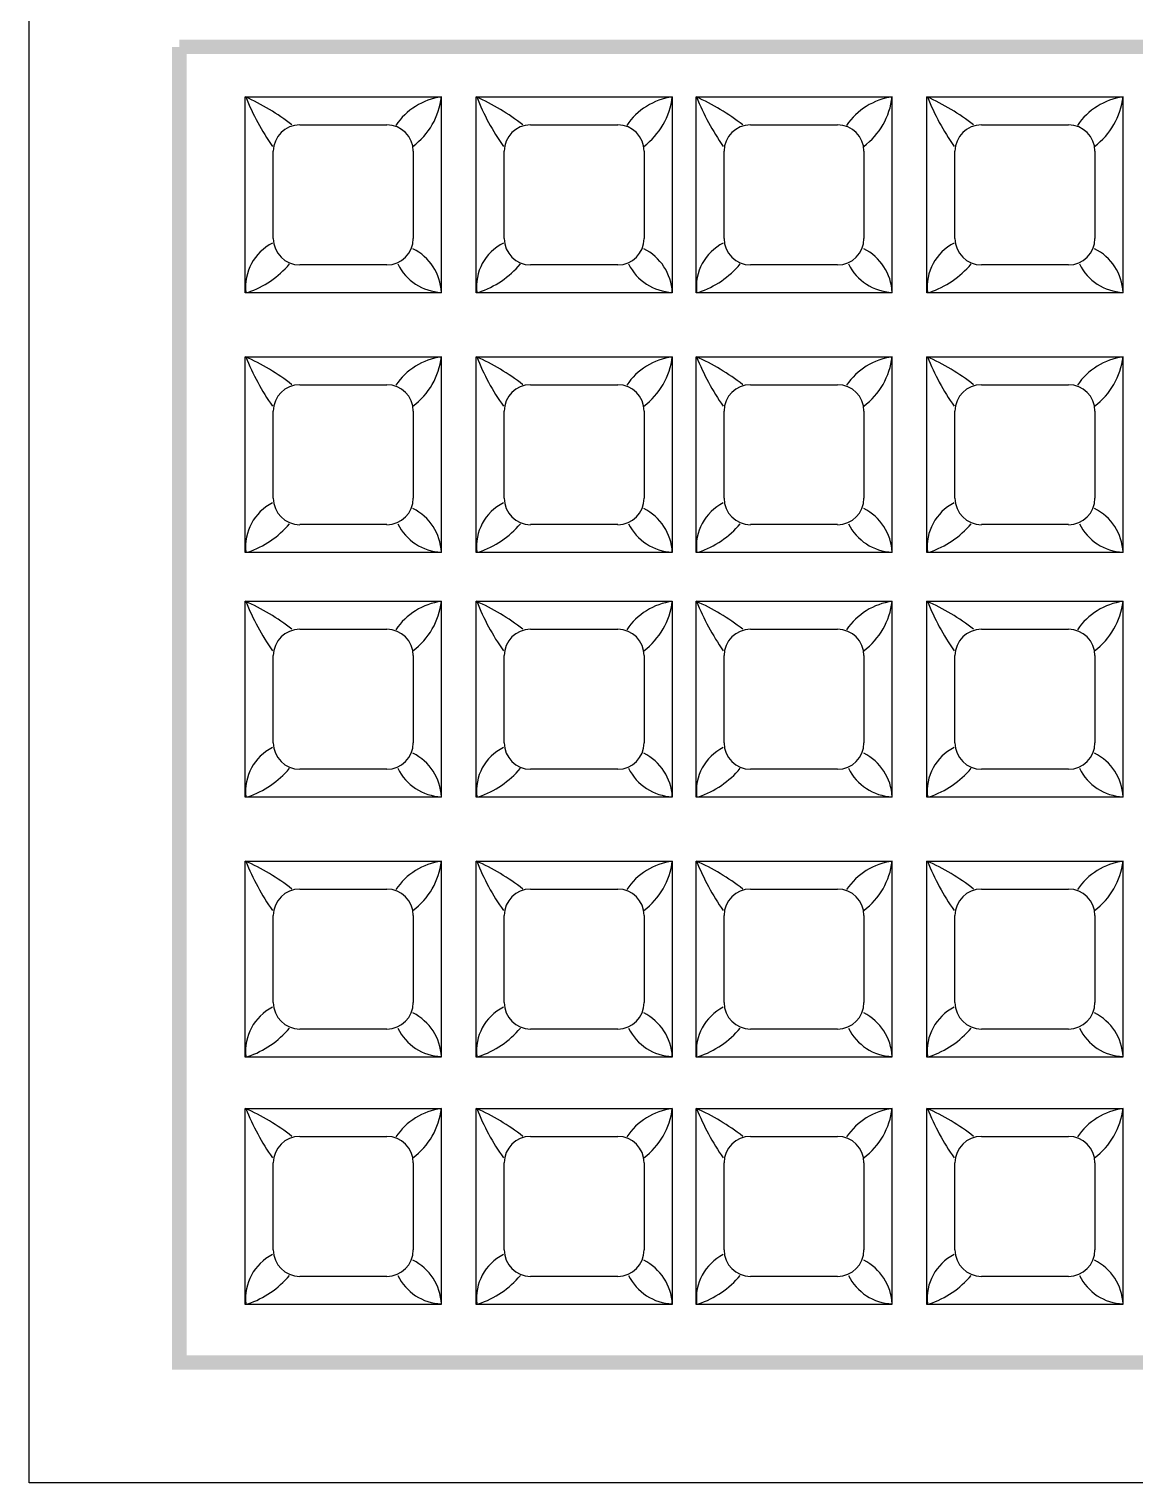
# Model space of a CAD drawing. Header units: millimetres. Extents: x 75184266 to 76346726, y -35850126 to -33679385.
# Drawn here: x 75300872 to 75306617, y -35736141 to -35728591 of the extents above; entities that cross this region are included whole.
import ezdxf

# ---------------------------------------------------------------- set-up
doc = ezdxf.new("R2010")
doc.units = ezdxf.units.MM
doc.header["$LTSCALE"] = 50
doc.header["$MEASUREMENT"] = 0
doc.layers.add('PARKING', color=7, linetype='CONTINUOUS')

msp = doc.modelspace()

# ---------------------------------------------------------------- linework, layer by layer
at = {"layer": 'PARKING', "linetype": 'Continuous'}
for p, q in [((75300872, -35736140.9, 71531.1), (75300872, -35724733.2, 71531.1)), ((75301995.5, -35728943.1, 71531.1), (75303013.3, -35728943.1, 71531.1)), ((75301995.5, -35729960.9, 71531.1), (75301995.5, -35728943.1, 71531.1)), ((75303013.3, -35728943.1, 71531.1), (75303013.3, -35729960.9, 71531.1)), ((75303195, -35729960.9, 71531.1), (75303195, -35728943.1, 71531.1)), ((75303195, -35728943.1, 71531.1), (75304212.8, -35728943.1, 71531.1)), ((75304212.8, -35728943.1, 71531.1), (75304212.8, -35729960.9, 71531.1)), ((75304337.3, -35729960.9, 71531.1), (75304337.3, -35728943.1, 71531.1)), ((75304337.3, -35728943.1, 71531.1), (75305355.1, -35728943.1, 71531.1)), ((75305355.1, -35728943.1, 71531.1), (75305355.1, -35729960.9, 71531.1)), ((75305536.8, -35729960.9, 71531.1), (75305536.8, -35728943.1, 71531.1)), ((75305536.8, -35728943.1, 71531.1), (75306554.5, -35728943.1, 71531.1)), ((75306554.5, -35728943.1, 71531.1), (75306554.5, -35729960.9, 71531.1)), ((75302278, -35729088.5, 71531.1), (75302730.8, -35729088.5, 71531.1)), ((75303477.5, -35729088.5, 71531.1), (75303930.3, -35729088.5, 71531.1)), ((75304619.8, -35729088.5, 71531.1), (75305072.6, -35729088.5, 71531.1)), ((75305819.3, -35729088.5, 71531.1), (75306272.1, -35729088.5, 71531.1)), ((75302140.9, -35729678.4, 71531.1), (75302140.9, -35729225.6, 71531.1)), ((75302867.9, -35729225.6, 71531.1), (75302867.9, -35729678.4, 71531.1)), ((75303340.4, -35729678.4, 71531.1), (75303340.4, -35729225.6, 71531.1)), ((75304067.4, -35729225.6, 71531.1), (75304067.4, -35729678.4, 71531.1)), ((75304482.7, -35729678.4, 71531.1), (75304482.7, -35729225.6, 71531.1)), ((75305209.7, -35729225.6, 71531.1), (75305209.7, -35729678.4, 71531.1)), ((75305682.2, -35729678.4, 71531.1), (75305682.2, -35729225.6, 71531.1)), ((75306409.2, -35729225.6, 71531.1), (75306409.2, -35729678.4, 71531.1)), ((75302730.8, -35729815.5, 71531.1), (75302278, -35729815.5, 71531.1)), ((75303930.3, -35729815.5, 71531.1), (75303477.5, -35729815.5, 71531.1)), ((75305072.6, -35729815.5, 71531.1), (75304619.8, -35729815.5, 71531.1)), ((75306272.1, -35729815.5, 71531.1), (75305819.3, -35729815.5, 71531.1)), ((75303013.3, -35729960.9, 71531.1), (75301995.5, -35729960.9, 71531.1)), ((75304212.8, -35729960.9, 71531.1), (75303195, -35729960.9, 71531.1)), ((75305355.1, -35729960.9, 71531.1), (75304337.3, -35729960.9, 71531.1)), ((75306554.5, -35729960.9, 71531.1), (75305536.8, -35729960.9, 71531.1)), ((75301995.5, -35730292.3, 71531.1), (75303013.3, -35730292.3, 71531.1)), ((75301995.5, -35731310, 71531.1), (75301995.5, -35730292.3, 71531.1)), ((75303013.3, -35730292.3, 71531.1), (75303013.3, -35731310, 71531.1)), ((75303195, -35731310, 71531.1), (75303195, -35730292.3, 71531.1)), ((75303195, -35730292.3, 71531.1), (75304212.8, -35730292.3, 71531.1)), ((75304212.8, -35730292.3, 71531.1), (75304212.8, -35731310, 71531.1)), ((75304337.3, -35731310, 71531.1), (75304337.3, -35730292.3, 71531.1)), ((75304337.3, -35730292.3, 71531.1), (75305355.1, -35730292.3, 71531.1)), ((75305355.1, -35730292.3, 71531.1), (75305355.1, -35731310, 71531.1)), ((75305536.8, -35731310, 71531.1), (75305536.8, -35730292.3, 71531.1)), ((75305536.8, -35730292.3, 71531.1), (75306554.5, -35730292.3, 71531.1)), ((75306554.5, -35730292.3, 71531.1), (75306554.5, -35731310, 71531.1)), ((75302278, -35730437.7, 71531.1), (75302730.8, -35730437.7, 71531.1)), ((75303477.5, -35730437.7, 71531.1), (75303930.3, -35730437.7, 71531.1)), ((75304619.8, -35730437.7, 71531.1), (75305072.6, -35730437.7, 71531.1)), ((75305819.3, -35730437.7, 71531.1), (75306272.1, -35730437.7, 71531.1)), ((75302140.9, -35731027.6, 71531.1), (75302140.9, -35730574.8, 71531.1)), ((75302867.9, -35730574.8, 71531.1), (75302867.9, -35731027.6, 71531.1)), ((75303340.4, -35731027.6, 71531.1), (75303340.4, -35730574.8, 71531.1)), ((75304067.4, -35730574.8, 71531.1), (75304067.4, -35731027.6, 71531.1)), ((75304482.7, -35731027.6, 71531.1), (75304482.7, -35730574.8, 71531.1)), ((75305209.7, -35730574.8, 71531.1), (75305209.7, -35731027.6, 71531.1)), ((75305682.2, -35731027.6, 71531.1), (75305682.2, -35730574.8, 71531.1)), ((75306409.2, -35730574.8, 71531.1), (75306409.2, -35731027.6, 71531.1)), ((75302730.8, -35731164.6, 71531.1), (75302278, -35731164.6, 71531.1)), ((75303930.3, -35731164.6, 71531.1), (75303477.5, -35731164.6, 71531.1)), ((75305072.6, -35731164.6, 71531.1), (75304619.8, -35731164.6, 71531.1)), ((75306272.1, -35731164.6, 71531.1), (75305819.3, -35731164.6, 71531.1)), ((75303013.3, -35731310, 71531.1), (75301995.5, -35731310, 71531.1)), ((75304212.8, -35731310, 71531.1), (75303195, -35731310, 71531.1)), ((75305355.1, -35731310, 71531.1), (75304337.3, -35731310, 71531.1)), ((75306554.5, -35731310, 71531.1), (75305536.8, -35731310, 71531.1)), ((75301995.5, -35731562.4, 71531.1), (75303013.3, -35731562.4, 71531.1)), ((75301995.5, -35732580.2, 71531.1), (75301995.5, -35731562.4, 71531.1)), ((75303013.3, -35731562.4, 71531.1), (75303013.3, -35732580.2, 71531.1)), ((75303195, -35732580.2, 71531.1), (75303195, -35731562.4, 71531.1)), ((75303195, -35731562.4, 71531.1), (75304212.8, -35731562.4, 71531.1)), ((75304212.8, -35731562.4, 71531.1), (75304212.8, -35732580.2, 71531.1)), ((75304337.3, -35732580.2, 71531.1), (75304337.3, -35731562.4, 71531.1)), ((75304337.3, -35731562.4, 71531.1), (75305355.1, -35731562.4, 71531.1)), ((75305355.1, -35731562.4, 71531.1), (75305355.1, -35732580.2, 71531.1)), ((75305536.8, -35732580.2, 71531.1), (75305536.8, -35731562.4, 71531.1)), ((75305536.8, -35731562.4, 71531.1), (75306554.5, -35731562.4, 71531.1)), ((75306554.5, -35731562.4, 71531.1), (75306554.5, -35732580.2, 71531.1)), ((75302278, -35731707.8, 71531.1), (75302730.8, -35731707.8, 71531.1)), ((75303477.5, -35731707.8, 71531.1), (75303930.3, -35731707.8, 71531.1)), ((75304619.8, -35731707.8, 71531.1), (75305072.6, -35731707.8, 71531.1)), ((75305819.3, -35731707.8, 71531.1), (75306272.1, -35731707.8, 71531.1)), ((75302140.9, -35732297.7, 71531.1), (75302140.9, -35731844.9, 71531.1)), ((75302867.9, -35731844.9, 71531.1), (75302867.9, -35732297.7, 71531.1)), ((75303340.4, -35732297.7, 71531.1), (75303340.4, -35731844.9, 71531.1)), ((75304067.4, -35731844.9, 71531.1), (75304067.4, -35732297.7, 71531.1)), ((75304482.7, -35732297.7, 71531.1), (75304482.7, -35731844.9, 71531.1)), ((75305209.7, -35731844.9, 71531.1), (75305209.7, -35732297.7, 71531.1)), ((75305682.2, -35732297.7, 71531.1), (75305682.2, -35731844.9, 71531.1)), ((75306409.2, -35731844.9, 71531.1), (75306409.2, -35732297.7, 71531.1)), ((75302730.8, -35732434.8, 71531.1), (75302278, -35732434.8, 71531.1)), ((75303930.3, -35732434.8, 71531.1), (75303477.5, -35732434.8, 71531.1)), ((75305072.6, -35732434.8, 71531.1), (75304619.8, -35732434.8, 71531.1)), ((75306272.1, -35732434.8, 71531.1), (75305819.3, -35732434.8, 71531.1)), ((75303013.3, -35732580.2, 71531.1), (75301995.5, -35732580.2, 71531.1)), ((75304212.8, -35732580.2, 71531.1), (75303195, -35732580.2, 71531.1)), ((75305355.1, -35732580.2, 71531.1), (75304337.3, -35732580.2, 71531.1)), ((75306554.5, -35732580.2, 71531.1), (75305536.8, -35732580.2, 71531.1)), ((75301995.5, -35732911.6, 71531.1), (75303013.3, -35732911.6, 71531.1)), ((75301995.5, -35733929.3, 71531.1), (75301995.5, -35732911.6, 71531.1)), ((75303013.3, -35732911.6, 71531.1), (75303013.3, -35733929.3, 71531.1)), ((75303195, -35733929.3, 71531.1), (75303195, -35732911.6, 71531.1)), ((75303195, -35732911.6, 71531.1), (75304212.8, -35732911.6, 71531.1)), ((75304212.8, -35732911.6, 71531.1), (75304212.8, -35733929.3, 71531.1)), ((75304337.3, -35733929.3, 71531.1), (75304337.3, -35732911.6, 71531.1)), ((75304337.3, -35732911.6, 71531.1), (75305355.1, -35732911.6, 71531.1)), ((75305355.1, -35732911.6, 71531.1), (75305355.1, -35733929.3, 71531.1)), ((75305536.8, -35733929.3, 71531.1), (75305536.8, -35732911.6, 71531.1)), ((75305536.8, -35732911.6, 71531.1), (75306554.5, -35732911.6, 71531.1)), ((75306554.5, -35732911.6, 71531.1), (75306554.5, -35733929.3, 71531.1)), ((75302278, -35733057, 71531.1), (75302730.8, -35733057, 71531.1)), ((75303477.5, -35733057, 71531.1), (75303930.3, -35733057, 71531.1)), ((75304619.8, -35733057, 71531.1), (75305072.6, -35733057, 71531.1)), ((75305819.3, -35733057, 71531.1), (75306272.1, -35733057, 71531.1)), ((75302140.9, -35733646.9, 71531.1), (75302140.9, -35733194.1, 71531.1)), ((75302867.9, -35733194.1, 71531.1), (75302867.9, -35733646.9, 71531.1)), ((75303340.4, -35733646.9, 71531.1), (75303340.4, -35733194.1, 71531.1)), ((75304067.4, -35733194.1, 71531.1), (75304067.4, -35733646.9, 71531.1)), ((75304482.7, -35733646.9, 71531.1), (75304482.7, -35733194.1, 71531.1)), ((75305209.7, -35733194.1, 71531.1), (75305209.7, -35733646.9, 71531.1)), ((75305682.2, -35733646.9, 71531.1), (75305682.2, -35733194.1, 71531.1)), ((75306409.2, -35733194.1, 71531.1), (75306409.2, -35733646.9, 71531.1)), ((75302730.8, -35733783.9, 71531.1), (75302278, -35733783.9, 71531.1)), ((75303930.3, -35733783.9, 71531.1), (75303477.5, -35733783.9, 71531.1)), ((75305072.6, -35733783.9, 71531.1), (75304619.8, -35733783.9, 71531.1)), ((75306272.1, -35733783.9, 71531.1), (75305819.3, -35733783.9, 71531.1)), ((75303013.3, -35733929.3, 71531.1), (75301995.5, -35733929.3, 71531.1)), ((75304212.8, -35733929.3, 71531.1), (75303195, -35733929.3, 71531.1)), ((75305355.1, -35733929.3, 71531.1), (75304337.3, -35733929.3, 71531.1)), ((75306554.5, -35733929.3, 71531.1), (75305536.8, -35733929.3, 71531.1)), ((75301995.5, -35734195.9, 71531.1), (75303013.3, -35734195.9, 71531.1)), ((75301995.5, -35735213.6, 71531.1), (75301995.5, -35734195.9, 71531.1)), ((75303013.3, -35734195.9, 71531.1), (75303013.3, -35735213.6, 71531.1)), ((75303195, -35735213.6, 71531.1), (75303195, -35734195.9, 71531.1)), ((75303195, -35734195.9, 71531.1), (75304212.8, -35734195.9, 71531.1)), ((75304212.8, -35734195.9, 71531.1), (75304212.8, -35735213.6, 71531.1)), ((75304337.3, -35734195.9, 71531.1), (75305355.1, -35734195.9, 71531.1)), ((75304337.3, -35735213.6, 71531.1), (75304337.3, -35734195.9, 71531.1)), ((75305355.1, -35734195.9, 71531.1), (75305355.1, -35735213.6, 71531.1)), ((75305536.8, -35734195.9, 71531.1), (75306554.5, -35734195.9, 71531.1)), ((75305536.8, -35735213.6, 71531.1), (75305536.8, -35734195.9, 71531.1)), ((75306554.5, -35734195.9, 71531.1), (75306554.5, -35735213.6, 71531.1)), ((75302278, -35734341.3, 71531.1), (75302730.8, -35734341.3, 71531.1)), ((75303477.5, -35734341.3, 71531.1), (75303930.3, -35734341.3, 71531.1)), ((75304619.8, -35734341.3, 71531.1), (75305072.6, -35734341.3, 71531.1)), ((75305819.3, -35734341.3, 71531.1), (75306272.1, -35734341.3, 71531.1)), ((75302140.9, -35734931.2, 71531.1), (75302140.9, -35734478.3, 71531.1)), ((75302867.9, -35734478.3, 71531.1), (75302867.9, -35734931.2, 71531.1)), ((75303340.4, -35734931.2, 71531.1), (75303340.4, -35734478.3, 71531.1)), ((75304067.4, -35734478.3, 71531.1), (75304067.4, -35734931.2, 71531.1)), ((75304482.7, -35734931.2, 71531.1), (75304482.7, -35734478.3, 71531.1)), ((75305209.7, -35734478.3, 71531.1), (75305209.7, -35734931.2, 71531.1)), ((75305682.2, -35734931.2, 71531.1), (75305682.2, -35734478.3, 71531.1)), ((75306409.2, -35734478.3, 71531.1), (75306409.2, -35734931.2, 71531.1)), ((75302730.8, -35735068.2, 71531.1), (75302278, -35735068.2, 71531.1)), ((75303930.3, -35735068.2, 71531.1), (75303477.5, -35735068.2, 71531.1)), ((75305072.6, -35735068.2, 71531.1), (75304619.8, -35735068.2, 71531.1)), ((75306272.1, -35735068.2, 71531.1), (75305819.3, -35735068.2, 71531.1)), ((75303013.3, -35735213.6, 71531.1), (75301995.5, -35735213.6, 71531.1)), ((75304212.8, -35735213.6, 71531.1), (75303195, -35735213.6, 71531.1)), ((75305355.1, -35735213.6, 71531.1), (75304337.3, -35735213.6, 71531.1)), ((75306554.5, -35735213.6, 71531.1), (75305536.8, -35735213.6, 71531.1)), ((75335803.4, -35736140.9, 71531.1), (75300872, -35736140.9, 71531.1))]:
    msp.add_line(p, q, dxfattribs=at)
for centre, radius, start, end in [((75301535.1, -35729985.1, 71531.1), 1139.2, 51.91123, 66.16126), ((75303143.7, -35728492, 71531.1), 1231.1, 201.52089, 215.10645), ((75303061.2, -35729282.8, 71531.1), 342.4, 97.88094, 146.02445), ((75302642.3, -35728899.9, 71531.1), 374.5, 306.76423, 353.30375), ((75302734.6, -35729985.1, 71531.1), 1139.2, 51.91123, 66.16126), ((75304343.2, -35728492, 71531.1), 1231.1, 201.52089, 215.10645), ((75304260.7, -35729282.8, 71531.1), 342.4, 97.88094, 146.02445), ((75303841.7, -35728899.9, 71531.1), 374.5, 306.76423, 353.30375), ((75303876.9, -35729985.1, 71531.1), 1139.2, 51.91123, 66.16126), ((75305485.5, -35728492, 71531.1), 1231.1, 201.52089, 215.10645), ((75305403, -35729282.8, 71531.1), 342.4, 97.88094, 146.02445), ((75304984, -35728899.9, 71531.1), 374.5, 306.76423, 353.30375), ((75305076.4, -35729985.1, 71531.1), 1139.2, 51.91123, 66.16126), ((75306684.9, -35728492, 71531.1), 1231.1, 201.52089, 215.10645), ((75306602.5, -35729282.8, 71531.1), 342.4, 97.88094, 146.02445), ((75306183.5, -35728899.9, 71531.1), 374.5, 306.76423, 353.30375), ((75302278, -35729225.6, 71531.1), 137.1, 90, 180), ((75302730.8, -35729225.6, 71531.1), 137.1, 0, 90), ((75303477.5, -35729225.6, 71531.1), 137.1, 90, 180), ((75303930.3, -35729225.6, 71531.1), 137.1, 0, 90), ((75304619.8, -35729225.6, 71531.1), 137.1, 90, 180), ((75305072.6, -35729225.6, 71531.1), 137.1, 0, 90), ((75305819.3, -35729225.6, 71531.1), 137.1, 90, 180), ((75306272.1, -35729225.6, 71531.1), 137.1, 0, 90), ((75302251, -35729929.5, 71531.1), 254.2, 116.74776, 186.53432), ((75302278, -35729678.4, 71531.1), 137.1, 180, 270), ((75302730.8, -35729678.4, 71531.1), 137.1, 270, 0), ((75303450.4, -35729929.5, 71531.1), 254.2, 116.74776, 186.53432), ((75303477.5, -35729678.4, 71531.1), 137.1, 180, 270), ((75303930.3, -35729678.4, 71531.1), 137.1, 270, 0), ((75304592.7, -35729929.5, 71531.1), 254.2, 116.74776, 186.53432), ((75304619.8, -35729678.4, 71531.1), 137.1, 180, 270), ((75305072.6, -35729678.4, 71531.1), 137.1, 270, 0), ((75305792.2, -35729929.5, 71531.1), 254.2, 116.74776, 186.53432), ((75305819.3, -35729678.4, 71531.1), 137.1, 180, 270), ((75306272.1, -35729678.4, 71531.1), 137.1, 270, 0), ((75302747.7, -35729971.1, 71531.1), 266.8, 2.71589, 63.58161), ((75303947.2, -35729971.1, 71531.1), 266.8, 2.71589, 63.58161), ((75305089.5, -35729971.1, 71531.1), 266.8, 2.71589, 63.58161), ((75306289, -35729971.1, 71531.1), 266.8, 2.71589, 63.58161), ((75301851.3, -35729494.7, 71531.1), 489.5, 288.68464, 319.8097), ((75303024.7, -35729694.4, 71531.1), 264.2, 206.08809, 267.72658), ((75303050.8, -35729494.7, 71531.1), 489.5, 288.68464, 319.8097), ((75304224.2, -35729694.4, 71531.1), 264.2, 206.08809, 267.72658), ((75304193.1, -35729494.7, 71531.1), 489.5, 288.68464, 319.8097), ((75305366.5, -35729694.4, 71531.1), 264.2, 206.08809, 267.72658), ((75305392.6, -35729494.7, 71531.1), 489.5, 288.68464, 319.8097), ((75306566, -35729694.4, 71531.1), 264.2, 206.08809, 267.72658), ((75301535.1, -35731334.3, 71531.1), 1139.2, 51.91123, 66.16126), ((75303143.7, -35729841.2, 71531.1), 1231.1, 201.52089, 215.10645), ((75303061.2, -35730631.9, 71531.1), 342.4, 97.88094, 146.02445), ((75302642.3, -35730249.1, 71531.1), 374.5, 306.76423, 353.30375), ((75302734.6, -35731334.3, 71531.1), 1139.2, 51.91123, 66.16126), ((75304343.2, -35729841.2, 71531.1), 1231.1, 201.52089, 215.10645), ((75304260.7, -35730631.9, 71531.1), 342.4, 97.88094, 146.02445), ((75303841.7, -35730249.1, 71531.1), 374.5, 306.76423, 353.30375), ((75303876.9, -35731334.3, 71531.1), 1139.2, 51.91123, 66.16126), ((75305485.5, -35729841.2, 71531.1), 1231.1, 201.52089, 215.10645), ((75305403, -35730631.9, 71531.1), 342.4, 97.88094, 146.02445), ((75304984, -35730249.1, 71531.1), 374.5, 306.76423, 353.30375), ((75305076.4, -35731334.3, 71531.1), 1139.2, 51.91123, 66.16126), ((75306684.9, -35729841.2, 71531.1), 1231.1, 201.52089, 215.10645), ((75306602.5, -35730631.9, 71531.1), 342.4, 97.88094, 146.02445), ((75306183.5, -35730249.1, 71531.1), 374.5, 306.76423, 353.30375), ((75302278, -35730574.8, 71531.1), 137.1, 90, 180), ((75302730.8, -35730574.8, 71531.1), 137.1, 0, 90), ((75303477.5, -35730574.8, 71531.1), 137.1, 90, 180), ((75303930.3, -35730574.8, 71531.1), 137.1, 0, 90), ((75304619.8, -35730574.8, 71531.1), 137.1, 90, 180), ((75305072.6, -35730574.8, 71531.1), 137.1, 0, 90), ((75305819.3, -35730574.8, 71531.1), 137.1, 90, 180), ((75306272.1, -35730574.8, 71531.1), 137.1, 0, 90), ((75302251, -35731278.7, 71531.1), 254.2, 116.74776, 186.53432), ((75302278, -35731027.6, 71531.1), 137.1, 180, 270), ((75302730.8, -35731027.6, 71531.1), 137.1, 270, 0), ((75303450.4, -35731278.7, 71531.1), 254.2, 116.74776, 186.53432), ((75303477.5, -35731027.6, 71531.1), 137.1, 180, 270), ((75303930.3, -35731027.6, 71531.1), 137.1, 270, 0), ((75304592.7, -35731278.7, 71531.1), 254.2, 116.74776, 186.53432), ((75304619.8, -35731027.6, 71531.1), 137.1, 180, 270), ((75305072.6, -35731027.6, 71531.1), 137.1, 270, 0), ((75305792.2, -35731278.7, 71531.1), 254.2, 116.74776, 186.53432), ((75305819.3, -35731027.6, 71531.1), 137.1, 180, 270), ((75306272.1, -35731027.6, 71531.1), 137.1, 270, 0), ((75302747.7, -35731320.3, 71531.1), 266.8, 2.71589, 63.58161), ((75303947.2, -35731320.3, 71531.1), 266.8, 2.71589, 63.58161), ((75305089.5, -35731320.3, 71531.1), 266.8, 2.71589, 63.58161), ((75306289, -35731320.3, 71531.1), 266.8, 2.71589, 63.58161), ((75301851.3, -35730843.9, 71531.1), 489.5, 288.68464, 319.8097), ((75303024.7, -35731043.6, 71531.1), 264.2, 206.08809, 267.72658), ((75303050.8, -35730843.9, 71531.1), 489.5, 288.68464, 319.8097), ((75304224.2, -35731043.6, 71531.1), 264.2, 206.08809, 267.72658), ((75304193.1, -35730843.9, 71531.1), 489.5, 288.68464, 319.8097), ((75305366.5, -35731043.6, 71531.1), 264.2, 206.08809, 267.72658), ((75305392.6, -35730843.9, 71531.1), 489.5, 288.68464, 319.8097), ((75306566, -35731043.6, 71531.1), 264.2, 206.08809, 267.72658), ((75301535.1, -35732604.4, 71531.1), 1139.2, 51.91123, 66.16126), ((75303143.7, -35731111.3, 71531.1), 1231.1, 201.52089, 215.10645), ((75303061.2, -35731902.1, 71531.1), 342.4, 97.88094, 146.02445), ((75302642.3, -35731519.2, 71531.1), 374.5, 306.76423, 353.30375), ((75302734.6, -35732604.4, 71531.1), 1139.2, 51.91123, 66.16126), ((75304343.2, -35731111.3, 71531.1), 1231.1, 201.52089, 215.10645), ((75304260.7, -35731902.1, 71531.1), 342.4, 97.88094, 146.02445), ((75303841.7, -35731519.2, 71531.1), 374.5, 306.76423, 353.30375), ((75303876.9, -35732604.4, 71531.1), 1139.2, 51.91123, 66.16126), ((75305485.5, -35731111.3, 71531.1), 1231.1, 201.52089, 215.10645), ((75305403, -35731902.1, 71531.1), 342.4, 97.88094, 146.02445), ((75304984, -35731519.2, 71531.1), 374.5, 306.76423, 353.30375), ((75305076.4, -35732604.4, 71531.1), 1139.2, 51.91123, 66.16126), ((75306684.9, -35731111.3, 71531.1), 1231.1, 201.52089, 215.10645), ((75306602.5, -35731902.1, 71531.1), 342.4, 97.88094, 146.02445), ((75306183.5, -35731519.2, 71531.1), 374.5, 306.76423, 353.30375), ((75302278, -35731844.9, 71531.1), 137.1, 90, 180), ((75302730.8, -35731844.9, 71531.1), 137.1, 0, 90), ((75303477.5, -35731844.9, 71531.1), 137.1, 90, 180), ((75303930.3, -35731844.9, 71531.1), 137.1, 0, 90), ((75304619.8, -35731844.9, 71531.1), 137.1, 90, 180), ((75305072.6, -35731844.9, 71531.1), 137.1, 0, 90), ((75305819.3, -35731844.9, 71531.1), 137.1, 90, 180), ((75306272.1, -35731844.9, 71531.1), 137.1, 0, 90), ((75302251, -35732548.8, 71531.1), 254.2, 116.74776, 186.53432), ((75302278, -35732297.7, 71531.1), 137.1, 180, 270), ((75302730.8, -35732297.7, 71531.1), 137.1, 270, 0), ((75302747.7, -35732590.4, 71531.1), 266.8, 2.71589, 63.58161), ((75303450.4, -35732548.8, 71531.1), 254.2, 116.74776, 186.53432), ((75303477.5, -35732297.7, 71531.1), 137.1, 180, 270), ((75303930.3, -35732297.7, 71531.1), 137.1, 270, 0), ((75303947.2, -35732590.4, 71531.1), 266.8, 2.71589, 63.58161), ((75304592.7, -35732548.8, 71531.1), 254.2, 116.74776, 186.53432), ((75304619.8, -35732297.7, 71531.1), 137.1, 180, 270), ((75305072.6, -35732297.7, 71531.1), 137.1, 270, 0), ((75305089.5, -35732590.4, 71531.1), 266.8, 2.71589, 63.58161), ((75305792.2, -35732548.8, 71531.1), 254.2, 116.74776, 186.53432), ((75305819.3, -35732297.7, 71531.1), 137.1, 180, 270), ((75306272.1, -35732297.7, 71531.1), 137.1, 270, 0), ((75306289, -35732590.4, 71531.1), 266.8, 2.71589, 63.58161), ((75301851.3, -35732114, 71531.1), 489.5, 288.68464, 319.8097), ((75303024.7, -35732313.7, 71531.1), 264.2, 206.08809, 267.72658), ((75303050.8, -35732114, 71531.1), 489.5, 288.68464, 319.8097), ((75304224.2, -35732313.7, 71531.1), 264.2, 206.08809, 267.72658), ((75304193.1, -35732114, 71531.1), 489.5, 288.68464, 319.8097), ((75305366.5, -35732313.7, 71531.1), 264.2, 206.08809, 267.72658), ((75305392.6, -35732114, 71531.1), 489.5, 288.68464, 319.8097), ((75306566, -35732313.7, 71531.1), 264.2, 206.08809, 267.72658), ((75301535.1, -35733953.6, 71531.1), 1139.2, 51.91123, 66.16126), ((75303143.7, -35732460.5, 71531.1), 1231.1, 201.52089, 215.10645), ((75303061.2, -35733251.2, 71531.1), 342.4, 97.88094, 146.02445), ((75302642.3, -35732868.4, 71531.1), 374.5, 306.76423, 353.30375), ((75302734.6, -35733953.6, 71531.1), 1139.2, 51.91123, 66.16126), ((75304343.2, -35732460.5, 71531.1), 1231.1, 201.52089, 215.10645), ((75304260.7, -35733251.2, 71531.1), 342.4, 97.88094, 146.02445), ((75303841.7, -35732868.4, 71531.1), 374.5, 306.76423, 353.30375), ((75303876.9, -35733953.6, 71531.1), 1139.2, 51.91123, 66.16126), ((75305485.5, -35732460.5, 71531.1), 1231.1, 201.52089, 215.10645), ((75305403, -35733251.2, 71531.1), 342.4, 97.88094, 146.02445), ((75304984, -35732868.4, 71531.1), 374.5, 306.76423, 353.30375), ((75305076.4, -35733953.6, 71531.1), 1139.2, 51.91123, 66.16126), ((75306684.9, -35732460.5, 71531.1), 1231.1, 201.52089, 215.10645), ((75306602.5, -35733251.2, 71531.1), 342.4, 97.88094, 146.02445), ((75306183.5, -35732868.4, 71531.1), 374.5, 306.76423, 353.30375), ((75302278, -35733194.1, 71531.1), 137.1, 90, 180), ((75302730.8, -35733194.1, 71531.1), 137.1, 0, 90), ((75303477.5, -35733194.1, 71531.1), 137.1, 90, 180), ((75303930.3, -35733194.1, 71531.1), 137.1, 0, 90), ((75304619.8, -35733194.1, 71531.1), 137.1, 90, 180), ((75305072.6, -35733194.1, 71531.1), 137.1, 0, 90), ((75305819.3, -35733194.1, 71531.1), 137.1, 90, 180), ((75306272.1, -35733194.1, 71531.1), 137.1, 0, 90), ((75302251, -35733898, 71531.1), 254.2, 116.74776, 186.53432), ((75302278, -35733646.9, 71531.1), 137.1, 180, 270), ((75302730.8, -35733646.9, 71531.1), 137.1, 270, 0), ((75302747.7, -35733939.5, 71531.1), 266.8, 2.71589, 63.58161), ((75303450.4, -35733898, 71531.1), 254.2, 116.74776, 186.53432), ((75303477.5, -35733646.9, 71531.1), 137.1, 180, 270), ((75303930.3, -35733646.9, 71531.1), 137.1, 270, 0), ((75303947.2, -35733939.5, 71531.1), 266.8, 2.71589, 63.58161), ((75304592.7, -35733898, 71531.1), 254.2, 116.74776, 186.53432), ((75304619.8, -35733646.9, 71531.1), 137.1, 180, 270), ((75305072.6, -35733646.9, 71531.1), 137.1, 270, 0), ((75305089.5, -35733939.5, 71531.1), 266.8, 2.71589, 63.58161), ((75305792.2, -35733898, 71531.1), 254.2, 116.74776, 186.53432), ((75305819.3, -35733646.9, 71531.1), 137.1, 180, 270), ((75306272.1, -35733646.9, 71531.1), 137.1, 270, 0), ((75306289, -35733939.5, 71531.1), 266.8, 2.71589, 63.58161), ((75301851.3, -35733463.2, 71531.1), 489.5, 288.68464, 319.8097), ((75303024.7, -35733662.9, 71531.1), 264.2, 206.08809, 267.72658), ((75303050.8, -35733463.2, 71531.1), 489.5, 288.68464, 319.8097), ((75304224.2, -35733662.9, 71531.1), 264.2, 206.08809, 267.72658), ((75304193.1, -35733463.2, 71531.1), 489.5, 288.68464, 319.8097), ((75305366.5, -35733662.9, 71531.1), 264.2, 206.08809, 267.72658), ((75305392.6, -35733463.2, 71531.1), 489.5, 288.68464, 319.8097), ((75306566, -35733662.9, 71531.1), 264.2, 206.08809, 267.72658), ((75301535.1, -35735237.9, 71531.1), 1139.2, 51.91123, 66.16126), ((75303143.7, -35733744.8, 71531.1), 1231.1, 201.52089, 215.10645), ((75303061.2, -35734535.5, 71531.1), 342.4, 97.88094, 146.02445), ((75302642.3, -35734152.7, 71531.1), 374.5, 306.76423, 353.30375), ((75302734.6, -35735237.9, 71531.1), 1139.2, 51.91123, 66.16126), ((75304343.2, -35733744.8, 71531.1), 1231.1, 201.52089, 215.10645), ((75304260.7, -35734535.5, 71531.1), 342.4, 97.88094, 146.02445), ((75303841.7, -35734152.7, 71531.1), 374.5, 306.76423, 353.30375), ((75303876.9, -35735237.9, 71531.1), 1139.2, 51.91123, 66.16126), ((75305485.5, -35733744.8, 71531.1), 1231.1, 201.52089, 215.10645), ((75305403, -35734535.5, 71531.1), 342.4, 97.88094, 146.02445), ((75304984, -35734152.7, 71531.1), 374.5, 306.76423, 353.30375), ((75305076.4, -35735237.9, 71531.1), 1139.2, 51.91123, 66.16126), ((75306684.9, -35733744.8, 71531.1), 1231.1, 201.52089, 215.10645), ((75306602.5, -35734535.5, 71531.1), 342.4, 97.88094, 146.02445), ((75306183.5, -35734152.7, 71531.1), 374.5, 306.76423, 353.30375), ((75302278, -35734478.3, 71531.1), 137.1, 90, 180), ((75302730.8, -35734478.3, 71531.1), 137.1, 0, 90), ((75303477.5, -35734478.3, 71531.1), 137.1, 90, 180), ((75303930.3, -35734478.3, 71531.1), 137.1, 0, 90), ((75304619.8, -35734478.3, 71531.1), 137.1, 90, 180), ((75305072.6, -35734478.3, 71531.1), 137.1, 0, 90), ((75305819.3, -35734478.3, 71531.1), 137.1, 90, 180), ((75306272.1, -35734478.3, 71531.1), 137.1, 0, 90), ((75302251, -35735182.3, 71531.1), 254.2, 116.74776, 186.53432), ((75302278, -35734931.2, 71531.1), 137.1, 180, 270), ((75302730.8, -35734931.2, 71531.1), 137.1, 270, 0), ((75302747.7, -35735223.8, 71531.1), 266.8, 2.71589, 63.58161), ((75303450.4, -35735182.3, 71531.1), 254.2, 116.74776, 186.53432), ((75303477.5, -35734931.2, 71531.1), 137.1, 180, 270), ((75303930.3, -35734931.2, 71531.1), 137.1, 270, 0), ((75303947.2, -35735223.8, 71531.1), 266.8, 2.71589, 63.58161), ((75304592.7, -35735182.3, 71531.1), 254.2, 116.74776, 186.53432), ((75304619.8, -35734931.2, 71531.1), 137.1, 180, 270), ((75305072.6, -35734931.2, 71531.1), 137.1, 270, 0), ((75305089.5, -35735223.8, 71531.1), 266.8, 2.71589, 63.58161), ((75305792.2, -35735182.3, 71531.1), 254.2, 116.74776, 186.53432), ((75305819.3, -35734931.2, 71531.1), 137.1, 180, 270), ((75306272.1, -35734931.2, 71531.1), 137.1, 270, 0), ((75306289, -35735223.8, 71531.1), 266.8, 2.71589, 63.58161), ((75301851.3, -35734747.5, 71531.1), 489.5, 288.68464, 319.8097), ((75303024.7, -35734947.2, 71531.1), 264.2, 206.08809, 267.72658), ((75303050.8, -35734747.5, 71531.1), 489.5, 288.68464, 319.8097), ((75304224.2, -35734947.2, 71531.1), 264.2, 206.08809, 267.72658), ((75304193.1, -35734747.5, 71531.1), 489.5, 288.68464, 319.8097), ((75305366.5, -35734947.2, 71531.1), 264.2, 206.08809, 267.72658), ((75305392.6, -35734747.5, 71531.1), 489.5, 288.68464, 319.8097), ((75306566, -35734947.2, 71531.1), 264.2, 206.08809, 267.72658)]:
    msp.add_arc(centre, radius, start, end, dxfattribs=at)
for points in [[(75301652.6, -35728646.1, 71531.1), (75301652.6, -35728720.7, 71531.1), (75321058.7, -35728646.1, 71531.1), (75320984.2, -35728720.7, 71531.1)], [(75301615.3, -35735552.3, 71531.1), (75301689.9, -35735477.7, 71531.1), (75301615.3, -35728683.4, 71531.1), (75301689.9, -35728683.4, 71531.1)], [(75321058.7, -35735552.3, 71531.1), (75320984.2, -35735477.7, 71531.1), (75301615.3, -35735552.3, 71531.1), (75301689.9, -35735477.7, 71531.1)]]:
    msp.add_trace(points, dxfattribs=at)

doc.saveas('drawing.dxf')
